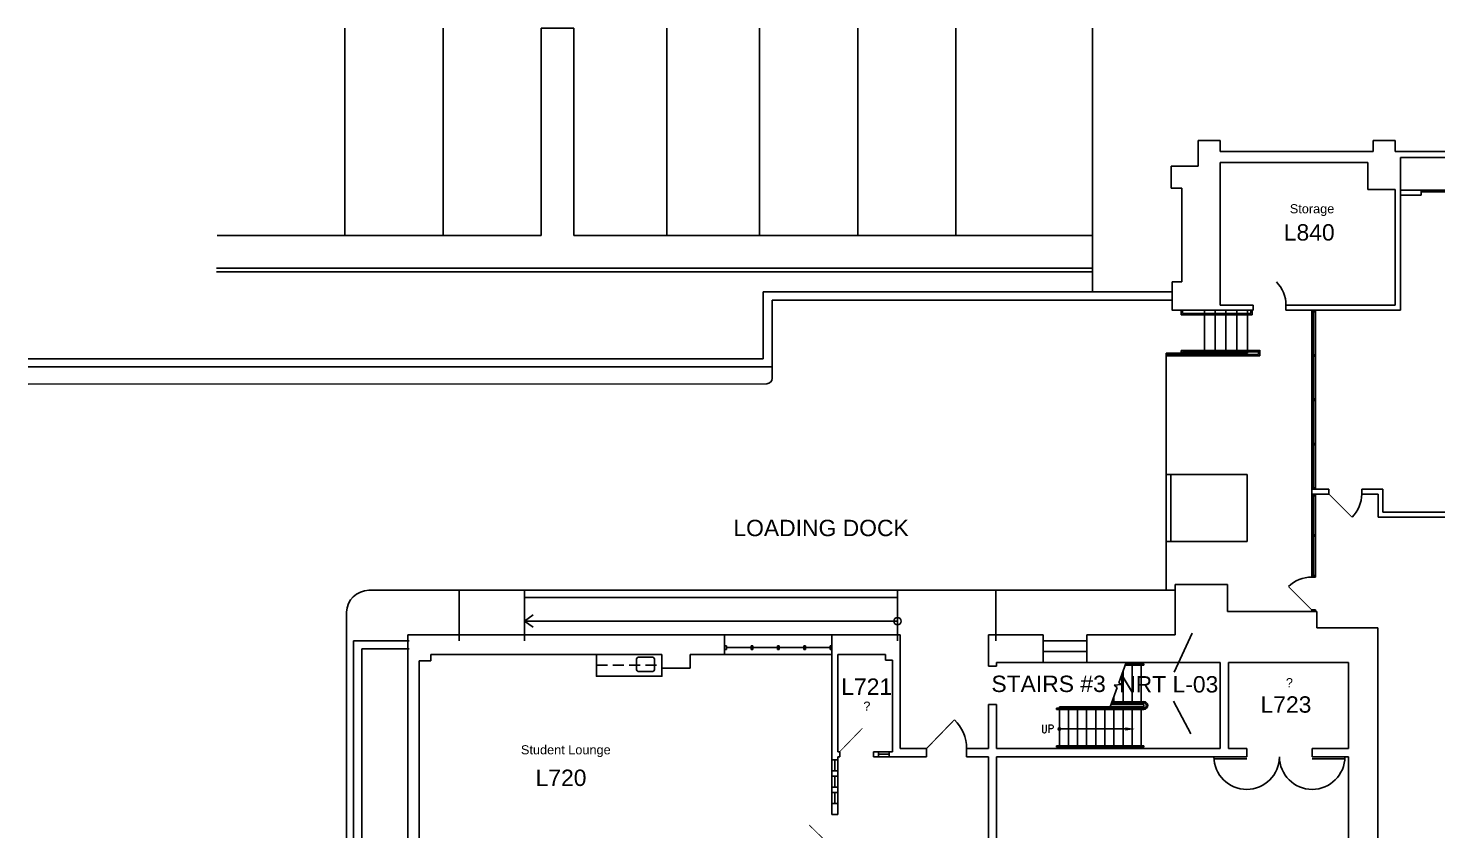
# Model space of a CAD drawing. Extents: x 1029 to 5193, y 49 to 3217.
# Drawn here: x 1029 to 2579, y 2334 to 3217 of the extents above; entities that cross this region are included whole.
import ezdxf

# ---------------------------------------------------------------- set-up
doc = ezdxf.new("R2010")
doc.units = 0
doc.header["$LTSCALE"] = 96
doc.header["$MEASUREMENT"] = 0
doc.linetypes.add('HIDDEN2', pattern=[0.1875, 0.125, -0.0625])
doc.layers.get('0').update_dxf_attribs({"linetype": 'CONTINUOUS'})
for name, color, linetype in [('A-ANNO-TEXT', 4, 'CONTINUOUS'), ('A-ANNO-TEXT-CTC', 181, 'CONTINUOUS'), ('A-CASE-OVHD', 3, 'HIDDEN2'), ('A-DOOR', 2, 'CONTINUOUS'), ('A-FLOR-CASE', 3, 'CONTINUOUS'), ('A-FLOR-STRS', 2, 'CONTINUOUS'), ('A-GLAZ', 2, 'CONTINUOUS'), ('A-WALL-FULL', 6, 'CONTINUOUS'), ('A-WALL-SILL', 1, 'CONTINUOUS'), ('L-EXTERIOR', 8, 'CONTINUOUS'), ('P-FIXT', 2, 'CONTINUOUS')]:
    doc.layers.add(name, color=color, linetype=linetype)
doc.styles.add('ARIAL', font='arial.ttf')
doc.styles.add('PP-FPLL-unverified$0$STANDARD', font='ROMANS.shx', dxfattribs={"width": 0.85})
doc.styles.get("Standard").update_dxf_attribs({"font": 'ROMANS.shx', "width": 0.85})

# ---------------------------------------------------------------- blocks, each defined once
blk = doc.blocks.new('180S1')
blk.add_line((-0.5, 0.0625), (-1.5, 0.0625))
blk.add_arc((-0.5, 0), 1, 0, 180)
blk = doc.blocks.new('DOOR-E')
at = {"const_width": 0.001}
blk.add_lwpolyline([(0, 0), (-0.707, 0.707)], dxfattribs=at)
blk.add_arc((0, 0), 1, 135, 180)
blk = doc.blocks.new('PP-FPLL-unverified$0$180S1')
blk.add_line((-0.5, 0.0625), (-1.5, 0.0625))
blk.add_arc((-0.5, 0), 1, 0, 180)
blk = doc.blocks.new('DOOR')
at = {"const_width": 0.0278}
blk.add_lwpolyline([(0, 0), (-0.707, 0.707)], dxfattribs=at)
blk.add_arc((0, 0), 1, 135, 180)

msp = doc.modelspace()

# ---------------------------------------------------------------- linework, layer by layer
at = {"layer": 'A-ANNO-TEXT'}
msp.add_line((2235.5, 2446.3), (2163, 2446.3), dxfattribs=at)
msp.add_line((2235.5, 2446.3), (2163, 2446.3), dxfattribs=at)
msp.add_circle((2163, 2446.3), 1.44, dxfattribs=at)
msp.add_circle((2163, 2446.3), 1.44, dxfattribs=at)
msp.add_solid([(2235.5, 2444.5), (2235.5, 2448.1), (2246.3, 2446.3)], dxfattribs=at)
msp.add_solid([(2235.5, 2444.5), (2235.5, 2448.1), (2246.3, 2446.3)], dxfattribs=at)
at = {"layer": 'A-ANNO-TEXT-CTC'}
for p, q in [((2289.4, 2508.7), (2309, 2551.5)), ((2288.6, 2476.7), (2307.5, 2441.1))]:
    msp.add_line(p, q, dxfattribs=at)
at = {"layer": 'A-CASE-OVHD'}
msp.add_line((1654, 2516.3), (1654, 2528.3), dxfattribs=at)
msp.add_lwpolyline([(1654, 2516.3), (1726, 2516.3)], dxfattribs=at)
at = {"layer": 'A-DOOR'}
msp.add_line((2193.1, 2531.3), (2145.1, 2531.3), dxfattribs=at)
msp.add_lwpolyline([(2596.8, 3038.6), (2560.7, 3038.6), (2560.7, 3036.8), (2632.8, 3036.8)], dxfattribs=at)
at = {"layer": 'A-DOOR', "const_width": 1.22}
msp.add_lwpolyline([(2017, 2424.8), (2047.6, 2456.4)], dxfattribs=at)
at = {"layer": 'A-DOOR'}
for points, format in [([(2061, 2424.8, 0.202787), (2047.6, 2456.4)], "xyb"), ([(1958.5, 2421.3, 0, 0, 0.223648), (1946.4, 2447, 0.925, 0.925, 0), (1921.5, 2421.3, 0, 0, 0)], "xyseb"), ([(1913, 2352.3, 0, 0, 0.223648), (1888, 2340.6, 0.9, 0.9, 0), (1913, 2316.3, 0, 0, 0)], "xyseb")]:
    msp.add_lwpolyline(points, format=format, dxfattribs=at)
at = {"layer": 'A-FLOR-CASE'}
msp.add_lwpolyline([(1726, 2513.3), (1726, 2504.3), (1654, 2504.3), (1654, 2528.3)], dxfattribs=at)
at = {"layer": 'A-FLOR-STRS'}
for p, q in [((2322.5, 2859.6), (2322.5, 2906.8)), ((2334.4, 2859.6), (2334.4, 2906.8)), ((2346.2, 2859.6), (2346.2, 2906.8)), ((2358.1, 2859.6), (2358.1, 2906.8)), ((2370, 2859.6), (2370, 2906.8)), ((2280.5, 2859.6), (2370, 2859.6)), ((2228.4, 2497), (2236.4, 2519.3)), ((2235.4, 2516.3), (2256, 2516.3)), ((2235.9, 2517.8), (2256, 2517.8)), ((2243, 2517.8), (2243, 2519.3)), ((2243, 2476.3), (2243, 2516.3)), ((2253, 2517.8), (2253, 2519.3)), ((2253, 2476.3), (2253, 2516.3)), ((2256, 2517.8), (2256, 2516.3)), ((2231.2, 2495.2), (2228.4, 2497)), ((2233, 2476.3), (2233, 2510)), ((2219, 2470.7), (2226.7, 2492)), ((2223, 2476.3), (2223, 2482.1)), ((2223.4, 2494.5), (2231.2, 2495.2)), ((2226.7, 2492), (2223.4, 2494.5)), ((2160, 2469.3), (2256, 2469.3)), ((2160, 2467.8), (2160, 2469.3)), ((2160, 2467.8), (2256, 2467.8)), ((2256, 2470.8), (2163, 2470.8)), ((2163, 2469.3), (2163, 2470.8)), ((2163, 2424.8), (2163, 2467.8)), ((2173, 2469.3), (2173, 2470.8)), ((2173, 2424.8), (2173, 2467.8)), ((2183, 2469.3), (2183, 2470.8)), ((2183, 2424.8), (2183, 2467.8)), ((2193, 2469.3), (2193, 2470.8)), ((2193, 2424.8), (2193, 2467.8)), ((2203, 2469.3), (2203, 2470.8)), ((2203, 2424.8), (2203, 2467.8)), ((2213, 2469.3), (2213, 2470.8)), ((2213, 2427.8), (2213, 2467.8)), ((2219.8, 2473.3), (2256, 2473.3)), ((2256, 2474.8), (2220.4, 2474.8)), ((2256, 2476.3), (2220.9, 2476.3)), ((2223, 2473.3), (2223, 2474.8)), ((2223, 2469.3), (2223, 2470.8)), ((2223, 2427.8), (2223, 2467.8)), ((2233, 2473.3), (2233, 2474.8)), ((2233, 2469.3), (2233, 2470.8)), ((2233, 2427.8), (2233, 2467.8)), ((2243, 2473.3), (2243, 2474.8)), ((2243, 2469.3), (2243, 2470.8)), ((2243, 2427.8), (2243, 2467.8)), ((2253, 2473.3), (2253, 2474.8)), ((2253, 2469.3), (2253, 2470.8)), ((2253, 2427.8), (2253, 2467.8)), ((2256, 2470.8), (2256, 2473.3)), ((2256, 2427.8), (2160, 2427.8)), ((2160, 2426.3), (2160, 2427.8)), ((2256, 2426.3), (2160, 2426.3)), ((2213, 2424.8), (2213, 2426.3)), ((2223, 2424.8), (2223, 2426.3)), ((2233, 2424.8), (2233, 2426.3)), ((2243, 2424.8), (2243, 2426.3)), ((2253, 2424.8), (2253, 2426.3)), ((2256, 2426.3), (2256, 2427.8))]:
    msp.add_line(p, q, dxfattribs=at)
for points in [[(2297.3, 2901.6, -0.414214), (2297, 2901.8), (2297, 2906.8)], [(2298.8, 2903.1, -0.414214), (2298.5, 2903.3), (2298.5, 2906.8)], [(2373.3, 2903.1, 0.414214), (2373.5, 2903.3), (2373.5, 2906.8)], [(2374.8, 2901.6, 0.414214), (2375, 2901.8), (2375, 2906.8)], [(2281.2, 2856.6), (2383.4, 2856.6, 0.414214), (2383.5, 2856.7), (2383.5, 2862.4, 0.414214), (2383.4, 2862.6), (2297.3, 2862.6, 0.414214), (2297, 2862.3), (2297, 2859.6)], [(2281.2, 2858.1), (2381.9, 2858.1, 0.414214), (2382, 2858.2), (2382, 2860.9, 0.414214), (2381.9, 2861.1), (2298.8, 2861.1, 0.414214), (2298.5, 2860.8), (2298.5, 2859.6)]]:
    msp.add_lwpolyline(points, format="xyb", dxfattribs=at)
for points in [[(2297.3, 2901.6), (2374.8, 2901.6)], [(2298.8, 2903.1), (2373.3, 2903.1)]]:
    msp.add_lwpolyline(points, dxfattribs=at)
for radius in [4.25, 2.75]:
    msp.add_arc((2256, 2472.1), radius, 270, 90, dxfattribs=at)
at = {"layer": 'A-GLAZ'}
for p, q in [((2442.5, 2904.8), (2442.5, 2857.8)), ((2442.5, 2856.1), (2442.5, 2809.1)), ((2442.5, 2807.3), (2442.5, 2760.3)), ((2442.5, 2758.6), (2442.5, 2711.6)), ((2442.5, 2702.8), (2442.5, 2659.8)), ((2442.5, 2658.1), (2442.5, 2615.1)), ((1797, 2537.8), (1795, 2537.8)), ((1797, 2533.8), (1795, 2533.8)), ((1797, 2537.8), (1797, 2533.8)), ((1797, 2535.8), (1824, 2535.8)), ((1824, 2537.8), (1824, 2533.8)), ((1824, 2537.8), (1826, 2537.8)), ((1824, 2533.8), (1826, 2533.8)), ((1826, 2537.8), (1826, 2533.8)), ((1826, 2535.8), (1853, 2535.8)), ((1853, 2537.8), (1853, 2533.8)), ((1853, 2537.8), (1855, 2537.8)), ((1853, 2533.8), (1855, 2533.8)), ((1855, 2537.8), (1855, 2533.8)), ((1855, 2535.8), (1882, 2535.8)), ((1882, 2537.8), (1882, 2533.8)), ((1882, 2537.8), (1884, 2537.8)), ((1882, 2533.8), (1884, 2533.8)), ((1884, 2537.8), (1884, 2533.8)), ((1884, 2535.8), (1911, 2535.8)), ((1911, 2537.8), (1911, 2533.8)), ((1911, 2537.8), (1913, 2537.8)), ((1911, 2533.8), (1913, 2533.8)), ((1976, 2418.6), (1964, 2418.6)), ((1916.2, 2400.3), (1916.2, 2412.3)), ((1916.2, 2382.3), (1916.2, 2394.3)), ((1916.2, 2364.3), (1916.2, 2376.3))]:
    msp.add_line(p, q, dxfattribs=at)
at = {"layer": 'A-WALL-FULL'}
for p, q in [((2315.8, 3093.3), (2339.8, 3093.3)), ((2315.8, 3065), (2315.8, 3093.3)), ((2339.8, 3081.3), (2339.8, 3093.3)), ((2508.2, 3081.3), (2508.2, 3093.3)), ((2508.2, 3093.3), (2532.2, 3093.3)), ((2532.2, 3081.3), (2532.2, 3093.3)), ((2339.8, 3081.3), (2508.2, 3081.3)), ((2339.8, 3069.3), (2339.8, 2912.3)), ((2339.8, 3069.3), (2502.2, 3069.3)), ((2502.2, 3069.3), (2502.2, 3039.3)), ((2532.2, 3081.3), (2699, 3081.3)), ((2538.2, 3074.8), (2691.2, 3074.8)), ((2538.2, 3074.8), (2538.2, 2906.8)), ((2285.8, 3065), (2315.8, 3065)), ((2285.8, 3041), (2285.8, 3065)), ((2285.8, 3041), (2297.8, 3041)), ((2297.8, 2938), (2297.8, 3041)), ((2502.2, 3039.3), (2532.2, 3039.3)), ((2532.2, 3039.3), (2532.2, 2912.3)), ((2560.7, 3038.6), (2538.2, 3038.6)), ((2560.7, 3033.3), (2560.7, 3038.6)), ((2560.7, 3033.3), (2538.2, 3033.3)), ((2287, 2938), (2297.8, 2938)), ((2287, 2926.8), (1837.5, 2926.8)), ((1837.5, 2926.8), (1837.5, 2853.3)), ((2287, 2917.8), (1847.2, 2917.8)), ((1847.2, 2831.9), (1847.2, 2917.8)), ((2339.8, 2912.3), (2376.2, 2912.3)), ((2376.2, 2906.8), (2376.2, 2912.3)), ((2412.2, 2906.8), (2412.2, 2912.3)), ((2412.2, 2912.3), (2532.2, 2912.3)), ((2412.2, 2906.8), (2538.2, 2906.8)), ((1837.5, 2853.3), (1029.2, 2853.3)), ((2280.5, 2598.8), (2280.5, 2859.6)), ((1847.2, 2844.3), (1029.2, 2844.3)), ((1841.2, 2825.9), (1029.2, 2825.3)), ((2280.3, 2726.1), (2369.5, 2726.1)), ((2285.5, 2726.1), (2285.5, 2652.3)), ((2369.5, 2652.3), (2369.5, 2726.1)), ((2440.5, 2709.8), (2459.5, 2709.8)), ((2440.5, 2704.6), (2440.5, 2709.8)), ((2440.5, 2704.6), (2459.5, 2704.6)), ((2459.5, 2704.6), (2459.5, 2709.8)), ((2495.5, 2704.6), (2495.5, 2709.8)), ((2518.7, 2709.8), (2495.5, 2709.8)), ((2513.5, 2704.6), (2495.5, 2704.6)), ((2513.5, 2679.3), (2513.5, 2704.6)), ((2518.7, 2684.6), (2518.7, 2709.8)), ((2841.8, 2684.6), (2518.7, 2684.6)), ((2847, 2679.3), (2513.5, 2679.3)), ((2280.5, 2652.3), (2369.5, 2652.3)), ((2290.2, 2605.1), (2348, 2605.1)), ((2290.2, 2549.7), (2290.2, 2605.1)), ((2348, 2605.1), (2348, 2575.3)), ((2348, 2575.3), (2446, 2575.3)), ((2446, 2575.3), (2446, 2557.6)), ((2446, 2557.6), (2513.2, 2557.6)), ((2513.2, 2557.6), (2513.2, 1994.6)), ((1446.8, 2549.7), (1446.8, 1420.5)), ((1446.8, 2549.7), (1795, 2549.7)), ((1795, 2549.7), (1795, 2528.3)), ((1913, 2549.7), (1913, 2412.3)), ((1913, 2549.7), (1988, 2549.7)), ((1988, 2549.7), (1988, 2424.8)), ((2085, 2549.7), (2085, 2515.3)), ((2085, 2549.7), (2145.1, 2549.7)), ((2145.1, 2549.7), (2145.1, 2519.3)), ((2193.1, 2549.7), (2193.1, 2519.3)), ((2193.1, 2549.7), (2290.2, 2549.7)), ((1472, 2528.3), (1472, 2521.3)), ((1472, 2528.3), (1726, 2528.3)), ((1726, 2528.3), (1726, 2513.3)), ((1757, 2528.3), (1757, 2513.3)), ((1757, 2528.3), (1795, 2528.3)), ((1919.5, 2528.3), (1919.5, 2421.3)), ((1919.5, 2528.3), (1972, 2528.3)), ((1972, 2528.3), (1972, 2521.8)), ((1459, 2521.3), (1472, 2521.3)), ((1459, 2521.3), (1459, 2312.3)), ((1726, 2513.3), (1757, 2513.3)), ((1972, 2521.8), (1979.5, 2521.8)), ((1979.5, 2521.8), (1979.5, 2421.3)), ((2085, 2515.3), (2094, 2515.3)), ((2094, 2519.3), (2094, 2515.3)), ((2094, 2519.3), (2145.1, 2519.3)), ((2193.1, 2519.3), (2340, 2519.3)), ((2340, 2519.3), (2340, 2424.8)), ((2349, 2519.3), (2349, 2424.8)), ((2349, 2519.3), (2481, 2519.3)), ((2481, 2519.3), (2481, 2424.8)), ((2085, 2473.3), (2085, 2424.8)), ((2085, 2473.3), (2094, 2473.3)), ((2094, 2473.3), (2094, 2424.8)), ((1919.5, 2421.3), (1921.5, 2421.3)), ((1921.5, 2421.3), (1921.5, 2415.8)), ((1958.5, 2421.3), (1958.5, 2415.8)), ((1964, 2421.3), (1958.5, 2421.3)), ((1964, 2421.3), (1964, 2415.8)), ((1976, 2421.3), (1976, 2415.8)), ((1979.5, 2421.3), (1976, 2421.3)), ((1988, 2424.8), (2017, 2424.8)), ((2017, 2424.8), (2017, 2415.8)), ((2061, 2424.8), (2061, 2415.8)), ((2085, 2424.8), (2061, 2424.8)), ((2094, 2424.8), (2340, 2424.8)), ((2349, 2424.8), (2369, 2424.8)), ((2369, 2424.8), (2369, 2415.8)), ((2441, 2424.8), (2441, 2415.8)), ((2441, 2424.8), (2481, 2424.8)), ((1919.5, 2412.3), (1913, 2412.3)), ((1919.5, 2415.8), (1921.5, 2415.8)), ((1919.5, 2415.8), (1919.5, 2412.3)), ((1958.5, 2415.8), (1964, 2415.8)), ((1976, 2415.8), (2017, 2415.8)), ((2085, 2415.8), (2061, 2415.8)), ((2085, 2415.8), (2085, 1997.3)), ((2094, 2415.8), (2094, 2309.3)), ((2094, 2415.8), (2369, 2415.8)), ((2441, 2415.8), (2481, 2415.8)), ((2481, 2415.8), (2481, 2309.3)), ((1919.5, 2400.3), (1913, 2400.3)), ((1913, 2400.3), (1913, 2394.3)), ((1919.5, 2394.3), (1913, 2394.3)), ((1919.5, 2400.3), (1919.5, 2394.3)), ((1919.5, 2382.3), (1913, 2382.3)), ((1913, 2382.3), (1913, 2376.3)), ((1919.5, 2376.3), (1913, 2376.3)), ((1919.5, 2382.3), (1919.5, 2376.3)), ((1919.5, 2364.3), (1913, 2364.3)), ((1913, 2364.3), (1913, 2352.3)), ((1919.5, 2364.3), (1919.5, 2352.3)), ((1919.5, 2352.3), (1913, 2352.3))]:
    msp.add_line(p, q, dxfattribs=at)
msp.add_lwpolyline([(2376.2, 2906.8), (2287, 2906.8), (2287, 2938)], dxfattribs=at)
msp.add_arc((1841.2, 2831.9), 6, 270, 0, dxfattribs=at)
at = {"layer": 'A-WALL-SILL'}
for p, q in [((2440.5, 2906.6), (2444.5, 2906.6)), ((2444.5, 2709.8), (2444.5, 2906.6)), ((2440.5, 2857.8), (2444.5, 2857.8)), ((2440.5, 2809.1), (2444.5, 2809.1)), ((2440.5, 2760.3), (2444.5, 2760.3)), ((2440.5, 2711.6), (2444.5, 2711.6)), ((2440.5, 2704.6), (2444.5, 2704.6)), ((2440.5, 2659.8), (2444.5, 2659.8)), ((2440.5, 2615.1), (2444.5, 2615.1)), ((1795, 2549.7), (1913, 2549.7)), ((2193.1, 2543.3), (2145.1, 2543.3)), ((1795, 2528.3), (1913, 2528.3)), ((2193.1, 2519.3), (2145.1, 2519.3)), ((1976, 2421.3), (1964, 2421.3)), ((1913, 2400.3), (1913, 2412.3)), ((1919.5, 2400.3), (1919.5, 2412.3)), ((1976, 2415.8), (1964, 2415.8)), ((1913, 2382.3), (1913, 2394.3)), ((1919.5, 2382.3), (1919.5, 2394.3)), ((1913, 2364.3), (1913, 2376.3)), ((1919.5, 2364.3), (1919.5, 2376.3))]:
    msp.add_line(p, q, dxfattribs=at)
for points in [[(2440.5, 2906.6), (2440.5, 2613.3), (2444.5, 2613.3), (2444.5, 2704.6)], [(2444.5, 2904.8), (2440.5, 2904.8)], [(2444.5, 2856.1), (2440.5, 2856.1)], [(2444.5, 2807.3), (2440.5, 2807.3)], [(2444.5, 2758.6), (2440.5, 2758.6)], [(2444.5, 2709.8), (2440.5, 2709.8)], [(2444.5, 2702.8), (2440.5, 2702.8)], [(2444.5, 2658.1), (2440.5, 2658.1)]]:
    msp.add_lwpolyline(points, dxfattribs=at)
msp.add_lwpolyline([(2444.5, 2577.3), (2444.5, 2575.6), (2440.5, 2575.6), (2440.5, 2577.3)], close=True, dxfattribs=at)
at = {"layer": 'L-EXTERIOR'}
for p, q in [((1377.3, 2988.8), (1377.3, 3216.8)), ((1485.3, 2988.8), (1485.3, 3216.8)), ((1593.3, 2988.8), (1593.3, 3216.8)), ((1629.3, 3216.8), (1593.3, 3216.8)), ((1629.3, 2988.8), (1629.3, 3216.8)), ((1731.3, 2988.8), (1731.3, 3216.8)), ((1833.3, 2988.8), (1833.3, 3216.8)), ((1941.3, 2988.8), (1941.3, 3216.8)), ((2049.3, 2988.8), (2049.3, 3216.8)), ((2199.3, 2926.8), (2199.3, 3216.8)), ((1593.3, 2988.8), (1236.9, 2988.8)), ((2199.3, 2988.8), (1629.3, 2988.8)), ((2199.3, 2952.8), (1236.3, 2952.8)), ((2199.3, 2948.8), (1236.3, 2948.8)), ((1403.8, 2598.8), (2290.2, 2598.8)), ((1503, 2543.3), (1503, 2598.8)), ((1575, 2543.3), (1575, 2598.8)), ((1575, 2590.8), (1985, 2590.8)), ((1985, 2543.3), (1985, 2598.8)), ((2093, 2543.3), (2093, 2598.8)), ((1379, 2574.8), (1379, 1572.2)), ((1575, 2564.8), (1584.5, 2571.6)), ((1575, 2564.8), (1985, 2564.8)), ((1575, 2564.8), (1584.5, 2558.1)), ((1387, 1649.3), (1387, 2543.3)), ((1448, 2543.3), (1387, 2543.3)), ((1396, 2534.3), (1396, 2301.8)), ((1448, 2534.3), (1396, 2534.3))]:
    msp.add_line(p, q, dxfattribs=at)
msp.add_circle((1985, 2564.8), 4, dxfattribs=at)
msp.add_arc((1404.3, 2573.5), 25.3, 91.2457, 176.9915, dxfattribs=at)
at = {"layer": 'P-FIXT'}
for p, q in [((1698, 2522.3), (1698, 2512.3)), ((1715, 2525.3), (1701, 2525.3)), ((1718, 2522.3), (1718, 2512.3)), ((1715, 2509.3), (1701, 2509.3))]:
    msp.add_line(p, q, dxfattribs=at)
for centre, start, end in [((1701, 2522.3), 90, 180), ((1701, 2512.3), 180, 270), ((1715, 2522.3), 0, 90), ((1715, 2512.3), 270, 0)]:
    msp.add_arc(centre, 3, start, end, dxfattribs=at)

# ---------------------------------------------------------------- block references
at = {"layer": 'A-DOOR', "xscale": -36, "yscale": 36, "zscale": 36}
msp.add_blockref('DOOR-E', (2376.2, 2912.3), dxfattribs=at)
at = {"layer": 'A-DOOR', "yscale": 36, "zscale": 36}
for name, p, xscale, rotation in [('DOOR', (2459.5, 2704.6), 36, 180.0000000008467), ('DOOR', (2440.5, 2577.3), -36, 90), ('180S1', (2387, 2415.8), -36, 180), ('PP-FPLL-unverified$0$180S1', (2387, 2415.8), -36, 180), ('180S1', (2423, 2415.8), 36, 180), ('PP-FPLL-unverified$0$180S1', (2423, 2415.8), 36, 180)]:
    msp.add_blockref(name, p, dxfattribs=dict(at, xscale=xscale, rotation=rotation))

# ---------------------------------------------------------------- texts
at = {"layer": 'A-ANNO-TEXT', "style": 'ARIAL'}
for s, p in [('LOADING DOCK', (1804.6, 2658.3)), ('L721', (1923.2, 2483.8)), ('STAIRS #3', (2088.3, 2486.9)), ('L723', (2384.2, 2464.2)), ('L720', (1587.1, 2383.6))]:
    msp.add_text(s, height=18, dxfattribs=at).set_placement(p)
at = {"layer": 'A-ANNO-TEXT', "width": 0.85}
msp.add_text('UP', height=9, dxfattribs=at).set_placement((2143, 2442))
at = {"layer": 'A-ANNO-TEXT', "style": 'PP-FPLL-unverified$0$STANDARD', "width": 0.85}
msp.add_text('UP', height=9, dxfattribs=at).set_placement((2143, 2442))
at = {"layer": 'A-ANNO-TEXT-CTC', "style": 'ARIAL'}
for s, height, p in [('Storage', 10, (2416.4, 3013.3)), ('L840', 18, (2409.8, 2983.3)), ('NRT L-03', 18, (2228.8, 2486.4)), ('?', 10, (2412.1, 2492.2)), ('?', 10, (1947.5, 2466.4)), ('Student Lounge', 10, (1571, 2418.4))]:
    msp.add_text(s, height=height, dxfattribs=at).set_placement(p)

doc.saveas('drawing.dxf')
